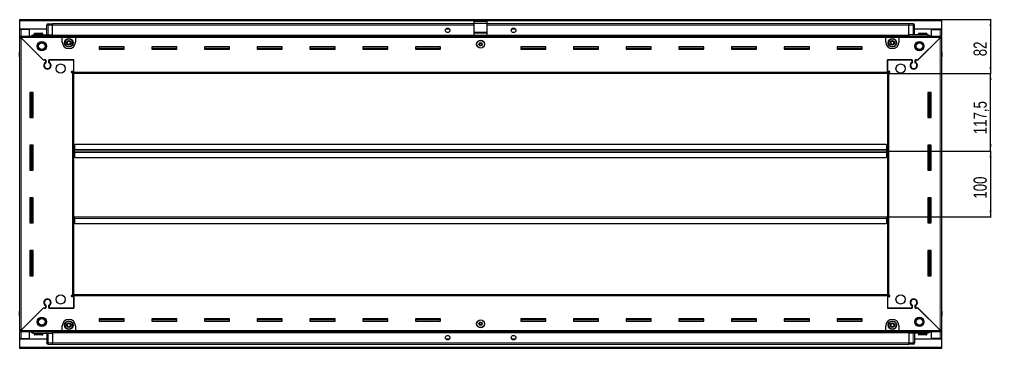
# Model space of a CAD drawing. Header units: millimetres. Extents: x 1256 to 6798, y -1275 to 1849.
# Drawn here: x 5323 to 6798, y 1198 to 1697 of the extents above; entities that cross this region are included whole.
import ezdxf

# ---------------------------------------------------------------- set-up
doc = ezdxf.new("R2010")
doc.units = ezdxf.units.MM
doc.layers.add('FORMAT', color=7, linetype='Continuous')
doc.styles.add('SLDTEXTSTYLE0', font='TXT', dxfattribs={"width": 0.75})
doc.dimstyles.new('SLDDIMSTYLE0', dxfattribs={"dimtxt": 20, "dimasz": 10, "dimexe": 0, "dimexo": 0.0625, "dimgap": 5, "dimtad": 2, "dimdec": 1, "dimrnd": 1e-09, "dimzin": 12, "dimdsep": 46, "dimtxsty": 'SLDTEXTSTYLE0', "dimsah": 1, "dimcen": 0.09, "dimadec": 0, "dimazin": 3, "dimtfac": 1, "dimtofl": 0, "dimtmove": 0, "dimatfit": 3, "dimfxl": 0, "dimfrac": 2, "dimtolj": 1, "dimtzin": 12, "dimarcsym": 0})

# ---------------------------------------------------------------- blocks, each defined once
blk = doc.blocks.new('_D_6')
at = {"layer": 'FORMAT'}
for p, q in [((6722.3, 1696.6), (6797.8, 1696.6)), ((6796.8, 1696.6), (6796.8, 1614.6)), ((6640.3, 1614.6), (6797.8, 1614.6))]:
    blk.add_line(p, q, dxfattribs=at)
for points in [[(6796.8, 1696.6), (6795.3, 1686.6), (6798.4, 1686.6)], [(6796.8, 1614.6), (6798.4, 1624.6), (6795.3, 1624.6)]]:
    blk.add_solid(points, dxfattribs=at)
at = {"layer": 'FORMAT', "insert": (6771, 1640.8), "char_height": 20, "attachment_point": 1, "rotation": 90, "style": 'SLDTEXTSTYLE0'}
blk.add_mtext('82', dxfattribs=at)
blk = doc.blocks.new('_D_7')
at = {"layer": 'FORMAT'}
for p, q in [((6640.3, 1614.6), (6797.8, 1614.6)), ((6796.8, 1497.1), (6796.8, 1614.6)), ((6639.3, 1497.1), (6797.8, 1497.1))]:
    blk.add_line(p, q, dxfattribs=at)
for points in [[(6796.8, 1614.6), (6795.3, 1604.6), (6798.4, 1604.6)], [(6796.8, 1497.1), (6798.4, 1507.1), (6795.3, 1507.1)]]:
    blk.add_solid(points, dxfattribs=at)
at = {"layer": 'FORMAT', "insert": (6771, 1522.6), "char_height": 20, "attachment_point": 1, "rotation": 90, "style": 'SLDTEXTSTYLE0'}
blk.add_mtext('117,5', dxfattribs=at)
blk = doc.blocks.new('_D_8')
at = {"layer": 'FORMAT'}
for p, q in [((6639.3, 1497.1), (6797.8, 1497.1)), ((6796.8, 1497.1), (6796.8, 1397.1)), ((6639.3, 1397.1), (6797.8, 1397.1))]:
    blk.add_line(p, q, dxfattribs=at)
for points in [[(6796.8, 1497.1), (6795.3, 1487.1), (6798.4, 1487.1)], [(6796.8, 1397.1), (6798.4, 1407.1), (6795.3, 1407.1)]]:
    blk.add_solid(points, dxfattribs=at)
at = {"layer": 'FORMAT', "insert": (6771, 1424.9), "char_height": 20, "attachment_point": 1, "rotation": 90, "style": 'SLDTEXTSTYLE0'}
blk.add_mtext('100', dxfattribs=at)

msp = doc.modelspace()

# ---------------------------------------------------------------- linework, layer by layer
at = {"color": 7, "linetype": 'Continuous', "lineweight": 25}
for p, q in [((5323.32, 1694.5), (5323.32, 1696.6)), ((5323.32, 1696.6), (6722.32, 1696.6)), ((5323.32, 1682.1), (5323.32, 1694.5)), ((5364.32, 1673.1), (5364.32, 1688.1)), ((5365, 1689.6), (5365, 1689.6)), ((5366.32, 1690.1), (5372.82, 1690.1)), ((5366.32, 1690.1), (5372.82, 1690.1)), ((5372.82, 1690.1), (5372.82, 1690.1)), ((5372.82, 1690.1), (5372.82, 1690.1)), ((5372.82, 1690.1), (5372.82, 1688.1)), ((6012.82, 1689.95), (5372.82, 1689.95)), ((5372.82, 1673.1), (5372.82, 1688.1)), ((6012.82, 1693.6), (6032.82, 1693.6)), ((6012.82, 1690.34), (6012.82, 1693.6)), ((6012.82, 1677.19), (6012.82, 1690.34)), ((6032.82, 1690.34), (6032.82, 1693.6)), ((6032.82, 1677.19), (6032.82, 1690.34)), ((6672.82, 1689.95), (6032.82, 1689.95)), ((6672.82, 1690.1), (6672.82, 1690.1)), ((6679.32, 1690.1), (6672.82, 1690.1)), ((6679.32, 1690.1), (6672.82, 1690.1)), ((6672.82, 1690.1), (6672.82, 1688.1)), ((6672.82, 1673.1), (6672.82, 1688.1)), ((6681.32, 1688.1), (6681.32, 1688.1)), ((6681.32, 1673.1), (6681.32, 1688.1)), ((6722.32, 1696.6), (6722.32, 1694.5)), ((6722.32, 1694.5), (6722.32, 1682.1)), ((5364.32, 1682.1), (5323.32, 1682.1)), ((5323.32, 1681.6), (5323.32, 1682.1)), ((5323.32, 1671.35), (5323.32, 1681.6)), ((5323.32, 1681.6), (5325.42, 1681.6)), ((5323.32, 1669.85), (5323.32, 1671.35)), ((5323.32, 1671.35), (5324.32, 1671.35)), ((5323.32, 1669.35), (5323.32, 1669.85)), ((5323.32, 1669.85), (5324.32, 1669.85)), ((5323.32, 1224.85), (5323.32, 1669.35)), ((5324.82, 1669.35), (5323.32, 1669.35)), ((5324.32, 1671.35), (5387.82, 1671.35)), ((5324.32, 1669.85), (5324.32, 1671.35)), ((5324.82, 1681.6), (5324.82, 1682.1)), ((5324.92, 1669.25), (5358.82, 1635.35)), ((5338.32, 1681.6), (5325.42, 1681.6)), ((5359.52, 1634.65), (5325.42, 1668.75)), ((5338.32, 1671.35), (5338.32, 1681.6)), ((5343.82, 1673.1), (5372.82, 1673.1)), ((5345.32, 1675), (5345.32, 1673.1)), ((5346.12, 1675.8), (5357.52, 1675.8)), ((5358.32, 1673.1), (5358.32, 1675)), ((5372.75, 1671.35), (5372.82, 1673.07)), ((5372.82, 1673.1), (5372.82, 1672.6)), ((5372.82, 1671.95), (6672.82, 1671.95)), ((5387.82, 1669.25), (5387.82, 1671.35)), ((5387.82, 1671.35), (5407.82, 1671.35)), ((5387.82, 1669.85), (5407.82, 1669.85)), ((5387.82, 1662.35), (5387.82, 1669.25)), ((5407.82, 1671.35), (5407.82, 1669.25)), ((5407.82, 1671.35), (6637.82, 1671.35)), ((5407.82, 1669.25), (5407.82, 1662.35)), ((5975.7, 1682.1), (5969.95, 1682.1)), ((6012.82, 1676.1), (6012.82, 1677.19)), ((6012.82, 1676.1), (6032.82, 1676.1)), ((6012.82, 1672.6), (6012.82, 1676.1)), ((6012.82, 1672.6), (6032.82, 1672.6)), ((6016.82, 1672.6), (6016.82, 1671.95)), ((6019.32, 1671.95), (6019.32, 1672.6)), ((6026.32, 1671.95), (6026.32, 1672.6)), ((6028.82, 1671.95), (6028.82, 1672.6)), ((6032.82, 1676.1), (6032.82, 1677.19)), ((6032.82, 1672.6), (6032.82, 1676.1)), ((6075.7, 1682.1), (6069.95, 1682.1)), ((6637.82, 1669.25), (6637.82, 1671.35)), ((6637.82, 1671.35), (6657.82, 1671.35)), ((6637.82, 1669.85), (6657.82, 1669.85)), ((6637.82, 1662.35), (6637.82, 1669.25)), ((6657.82, 1671.35), (6721.32, 1671.35)), ((6657.82, 1671.35), (6657.82, 1669.25)), ((6657.82, 1669.25), (6657.82, 1662.35)), ((6672.82, 1673.1), (6672.82, 1672.6)), ((6701.82, 1673.1), (6672.82, 1673.1)), ((6672.82, 1673.07), (6672.9, 1671.35)), ((6722.32, 1682.1), (6681.32, 1682.1)), ((6720.22, 1668.75), (6686.12, 1634.65)), ((6686.82, 1635.35), (6720.72, 1669.25)), ((6687.32, 1675), (6687.32, 1673.1)), ((6688.12, 1675.8), (6699.52, 1675.8)), ((6700.32, 1673.1), (6700.32, 1675)), ((6707.32, 1681.6), (6720.22, 1681.6)), ((6707.32, 1671.35), (6707.32, 1681.6)), ((6720.22, 1681.6), (6722.32, 1681.6)), ((6720.82, 1681.6), (6720.82, 1682.1)), ((6720.82, 1669.35), (6722.32, 1669.35)), ((6721.32, 1669.85), (6721.32, 1671.35)), ((6721.32, 1671.35), (6722.32, 1671.35)), ((6721.32, 1669.85), (6722.32, 1669.85)), ((6722.32, 1681.6), (6722.32, 1682.1)), ((6722.32, 1681.6), (6722.32, 1671.35)), ((6722.32, 1669.85), (6722.32, 1671.35)), ((6722.32, 1669.85), (6722.32, 1669.35)), ((6722.32, 1669.35), (6722.32, 1224.85)), ((5481.82, 1655.1), (5443.82, 1655.1)), ((5443.82, 1655.1), (5443.82, 1651.6)), ((5481.82, 1651.6), (5481.82, 1655.1)), ((5561.82, 1655.1), (5523.82, 1655.1)), ((5523.82, 1655.1), (5523.82, 1651.6)), ((5561.82, 1651.6), (5561.82, 1655.1)), ((5641.82, 1655.1), (5603.82, 1655.1)), ((5603.82, 1655.1), (5603.82, 1651.6)), ((5641.82, 1651.6), (5641.82, 1655.1)), ((5721.82, 1655.1), (5683.82, 1655.1)), ((5683.82, 1655.1), (5683.82, 1651.6)), ((5721.82, 1651.6), (5721.82, 1655.1)), ((5801.82, 1655.1), (5763.82, 1655.1)), ((5763.82, 1655.1), (5763.82, 1651.6)), ((5801.82, 1651.6), (5801.82, 1655.1)), ((5881.82, 1655.1), (5843.82, 1655.1)), ((5843.82, 1655.1), (5843.82, 1651.6)), ((5881.82, 1651.6), (5881.82, 1655.1)), ((5961.82, 1655.1), (5923.82, 1655.1)), ((5923.82, 1655.1), (5923.82, 1651.6)), ((5961.82, 1651.6), (5961.82, 1655.1)), ((6121.82, 1655.1), (6083.82, 1655.1)), ((6083.82, 1655.1), (6083.82, 1651.6)), ((6121.82, 1651.6), (6121.82, 1655.1)), ((6201.82, 1655.1), (6163.82, 1655.1)), ((6163.82, 1655.1), (6163.82, 1651.6)), ((6201.82, 1651.6), (6201.82, 1655.1)), ((6281.82, 1655.1), (6243.82, 1655.1)), ((6243.82, 1655.1), (6243.82, 1651.6)), ((6281.82, 1651.6), (6281.82, 1655.1)), ((6361.82, 1655.1), (6323.82, 1655.1)), ((6323.82, 1655.1), (6323.82, 1651.6)), ((6361.82, 1651.6), (6361.82, 1655.1)), ((6441.82, 1655.1), (6403.82, 1655.1)), ((6403.82, 1655.1), (6403.82, 1651.6)), ((6441.82, 1651.6), (6441.82, 1655.1)), ((6521.82, 1655.1), (6483.82, 1655.1)), ((6483.82, 1655.1), (6483.82, 1651.6)), ((6521.82, 1651.6), (6521.82, 1655.1)), ((6601.82, 1655.1), (6563.82, 1655.1)), ((6563.82, 1655.1), (6563.82, 1651.6)), ((6601.82, 1651.6), (6601.82, 1655.1)), ((5322.82, 1646.6), (5322.82, 1640.1)), ((5322.82, 1640.1), (5322.82, 1646.6)), ((5322.82, 1640.1), (5322.82, 1640.1)), ((5323.32, 1640.1), (5322.82, 1640.1)), ((5322.97, 1640.1), (5322.97, 1254.1)), ((5481.82, 1652.35), (5443.82, 1652.35)), ((5443.82, 1651.6), (5481.82, 1651.6)), ((5561.82, 1652.35), (5523.82, 1652.35)), ((5523.82, 1651.6), (5561.82, 1651.6)), ((5641.82, 1652.35), (5603.82, 1652.35)), ((5603.82, 1651.6), (5641.82, 1651.6)), ((5721.82, 1652.35), (5683.82, 1652.35)), ((5683.82, 1651.6), (5721.82, 1651.6)), ((5801.82, 1652.35), (5763.82, 1652.35)), ((5763.82, 1651.6), (5801.82, 1651.6)), ((5881.82, 1652.35), (5843.82, 1652.35)), ((5843.82, 1651.6), (5881.82, 1651.6)), ((5961.82, 1652.35), (5923.82, 1652.35)), ((5923.82, 1651.6), (5961.82, 1651.6)), ((6121.82, 1652.35), (6083.82, 1652.35)), ((6083.82, 1651.6), (6121.82, 1651.6)), ((6201.82, 1652.35), (6163.82, 1652.35)), ((6163.82, 1651.6), (6201.82, 1651.6)), ((6281.82, 1652.35), (6243.82, 1652.35)), ((6243.82, 1651.6), (6281.82, 1651.6)), ((6361.82, 1652.35), (6323.82, 1652.35)), ((6323.82, 1651.6), (6361.82, 1651.6)), ((6441.82, 1652.35), (6403.82, 1652.35)), ((6403.82, 1651.6), (6441.82, 1651.6)), ((6521.82, 1652.35), (6483.82, 1652.35)), ((6483.82, 1651.6), (6521.82, 1651.6)), ((6601.82, 1652.35), (6563.82, 1652.35)), ((6563.82, 1651.6), (6601.82, 1651.6)), ((6722.33, 1647.93), (6722.33, 1647.93)), ((6722.33, 1640.1), (6722.82, 1640.1)), ((6722.67, 1254.1), (6722.67, 1640.1)), ((6722.82, 1640.1), (6722.82, 1646.6)), ((6722.82, 1640.1), (6722.82, 1640.1)), ((6722.83, 1640.1), (6722.82, 1640.1)), ((6722.83, 1646.6), (6722.83, 1640.1)), ((5358.82, 1635.35), (5363.02, 1635.35)), ((5360.22, 1635.35), (5359.52, 1634.65)), ((5362.32, 1635.35), (5360.22, 1635.35)), ((5362.32, 1635.35), (5362.32, 1631.46)), ((5363.02, 1635.35), (5363.02, 1631.07)), ((5367.62, 1635.35), (5405.32, 1635.35)), ((5367.62, 1631.07), (5367.62, 1635.35)), ((5368.32, 1631.46), (5368.32, 1635.35)), ((5405.32, 1635.35), (5368.32, 1635.35)), ((5405.32, 1616.7), (5405.32, 1635.35)), ((5405.32, 1618.1), (5405.32, 1635.35)), ((6640.32, 1635.35), (6678.02, 1635.35)), ((6640.32, 1616.7), (6640.32, 1635.35)), ((6640.32, 1635.35), (6640.32, 1618.1)), ((6677.32, 1635.35), (6640.32, 1635.35)), ((6677.32, 1635.35), (6677.32, 1631.46)), ((6678.02, 1635.35), (6678.02, 1631.07)), ((6682.62, 1635.35), (6686.82, 1635.35)), ((6682.62, 1631.07), (6682.62, 1635.35)), ((6685.42, 1635.35), (6683.32, 1635.35)), ((6683.32, 1631.46), (6683.32, 1635.35)), ((6686.12, 1634.65), (6685.42, 1635.35)), ((5363.32, 1622.49), (5363.32, 1621.73)), ((5402.47, 1618.1), (5405.32, 1618.1)), ((5403.22, 1616.1), (5402.47, 1616.1)), ((5403.22, 1616.1), (5405.32, 1616.1)), ((5405.32, 1617.1), (5403.32, 1617.1)), ((5403.32, 1617.1), (5403.32, 1616.1)), ((5405.32, 1614.6), (5405.32, 1616.7)), ((6640.32, 1614.6), (5405.32, 1614.6)), ((5405.32, 1279.6), (5405.32, 1614.6)), ((6640.32, 1618.1), (6643.17, 1618.1)), ((6642.32, 1617.1), (6640.32, 1617.1)), ((6640.32, 1616.7), (6640.32, 1614.6)), ((6640.32, 1616.1), (6642.42, 1616.1)), ((6640.32, 1614.6), (6640.32, 1279.6)), ((6642.32, 1616.1), (6642.32, 1617.1)), ((6643.17, 1616.1), (6642.42, 1616.1)), ((6682.32, 1622.49), (6682.32, 1621.73)), ((5343.82, 1586.1), (5338.82, 1586.1)), ((5338.82, 1586.1), (5338.82, 1548.1)), ((5340.97, 1548.1), (5340.97, 1586.1)), ((5342.77, 1548.1), (5342.77, 1586.1)), ((5342.8, 1548.1), (5342.8, 1586.1)), ((5343.82, 1548.1), (5343.82, 1586.1)), ((6701.82, 1586.1), (6701.82, 1548.1)), ((6706.82, 1586.1), (6701.82, 1586.1)), ((6702.85, 1586.1), (6702.85, 1548.1)), ((6702.88, 1586.1), (6702.88, 1548.1)), ((6704.67, 1586.1), (6704.67, 1548.1)), ((6706.82, 1548.1), (6706.82, 1586.1)), ((5338.82, 1548.1), (5343.82, 1548.1)), ((6701.82, 1548.1), (6706.82, 1548.1)), ((5343.82, 1506.1), (5338.82, 1506.1)), ((5338.82, 1506.1), (5338.82, 1468.1)), ((5340.97, 1468.1), (5340.97, 1506.1)), ((5342.77, 1468.1), (5342.77, 1506.1)), ((5342.8, 1468.1), (5342.8, 1506.1)), ((5343.82, 1468.1), (5343.82, 1506.1)), ((5407.32, 1507.1), (5406.32, 1506.1)), ((5406.32, 1506.1), (5406.32, 1499.2)), ((6638.32, 1507.1), (5407.32, 1507.1)), ((6639.32, 1506.1), (6638.32, 1507.1)), ((6639.32, 1499.2), (6639.32, 1506.1)), ((6701.82, 1506.1), (6701.82, 1468.1)), ((6706.82, 1506.1), (6701.82, 1506.1)), ((6702.85, 1506.1), (6702.85, 1468.1)), ((6702.88, 1506.1), (6702.88, 1468.1)), ((6704.67, 1506.1), (6704.67, 1468.1)), ((6706.82, 1468.1), (6706.82, 1506.1)), ((5406.07, 1497.1), (5405.32, 1497.1)), ((5406.32, 1499.95), (5406.07, 1499.95)), ((5406.07, 1499.95), (5406.07, 1497.1)), ((5406.07, 1497.1), (5406.07, 1494.25)), ((5406.07, 1494.25), (5406.32, 1494.25)), ((5406.32, 1497.1), (5406.32, 1499.2)), ((5406.32, 1495), (5406.32, 1497.1)), ((6639.32, 1497.1), (5406.32, 1497.1)), ((5406.32, 1495), (5406.32, 1488.1)), ((6639.57, 1499.95), (6639.32, 1499.95)), ((6639.32, 1499.2), (6639.32, 1497.1)), ((6639.32, 1497.1), (6639.32, 1495)), ((6639.32, 1488.1), (6639.32, 1495)), ((6639.32, 1494.25), (6639.57, 1494.25)), ((6639.57, 1497.1), (6639.57, 1499.95)), ((6639.57, 1494.25), (6639.57, 1497.1)), ((6640.32, 1497.1), (6639.57, 1497.1)), ((5406.32, 1488.1), (5407.32, 1487.1)), ((5407.32, 1487.1), (6638.32, 1487.1)), ((6638.32, 1487.1), (6639.32, 1488.1)), ((5338.82, 1468.1), (5343.82, 1468.1)), ((6701.82, 1468.1), (6706.82, 1468.1)), ((5343.82, 1426.1), (5338.82, 1426.1)), ((5338.82, 1426.1), (5338.82, 1388.1)), ((5340.97, 1388.1), (5340.97, 1426.1)), ((5342.77, 1388.1), (5342.77, 1426.1)), ((5342.8, 1388.1), (5342.8, 1426.1)), ((5343.82, 1388.1), (5343.82, 1426.1)), ((6701.82, 1426.1), (6701.82, 1388.1)), ((6706.82, 1426.1), (6701.82, 1426.1)), ((6702.85, 1426.1), (6702.85, 1388.1)), ((6702.88, 1426.1), (6702.88, 1388.1)), ((6704.67, 1426.1), (6704.67, 1388.1)), ((6706.82, 1388.1), (6706.82, 1426.1)), ((5338.82, 1388.1), (5343.82, 1388.1)), ((5405.32, 1397.1), (5406.07, 1397.1)), ((5406.07, 1397.1), (5406.07, 1394.25)), ((5406.07, 1394.25), (5406.32, 1394.25)), ((5406.32, 1395), (5406.32, 1397.1)), ((5406.32, 1397.1), (6639.32, 1397.1)), ((5406.32, 1395), (5406.32, 1388.1)), ((5406.32, 1388.1), (5407.32, 1387.1)), ((5407.32, 1387.1), (6638.32, 1387.1)), ((6638.32, 1387.1), (6639.32, 1388.1)), ((6639.32, 1397.1), (6639.32, 1395)), ((6639.32, 1388.1), (6639.32, 1395)), ((6639.32, 1394.25), (6639.57, 1394.25)), ((6639.57, 1394.25), (6639.57, 1397.1)), ((6639.57, 1397.1), (6640.32, 1397.1)), ((6701.82, 1388.1), (6706.82, 1388.1)), ((5343.82, 1346.1), (5338.82, 1346.1)), ((5338.82, 1346.1), (5338.82, 1308.1)), ((5340.97, 1308.1), (5340.97, 1346.1)), ((5342.77, 1308.1), (5342.77, 1346.1)), ((5342.8, 1308.1), (5342.8, 1346.1)), ((5343.82, 1308.1), (5343.82, 1346.1)), ((6701.82, 1346.1), (6701.82, 1308.1)), ((6706.82, 1346.1), (6701.82, 1346.1)), ((6702.85, 1346.1), (6702.85, 1308.1)), ((6702.88, 1346.1), (6702.88, 1308.1)), ((6704.67, 1346.1), (6704.67, 1308.1)), ((6706.82, 1308.1), (6706.82, 1346.1)), ((5338.82, 1308.1), (5343.82, 1308.1)), ((6701.82, 1308.1), (6706.82, 1308.1)), ((5363.32, 1272.48), (5363.32, 1271.72)), ((5402.47, 1278.1), (5403.22, 1278.1)), ((5405.32, 1276.1), (5402.47, 1276.1)), ((5405.32, 1278.1), (5403.22, 1278.1)), ((5403.32, 1278.1), (5403.32, 1277.1)), ((5403.32, 1277.1), (5405.32, 1277.1)), ((5405.32, 1279.6), (6640.32, 1279.6)), ((5405.32, 1277.5), (5405.32, 1279.6)), ((5405.32, 1277.5), (5405.32, 1258.85)), ((5405.32, 1258.85), (5405.32, 1276.1)), ((6640.32, 1279.6), (6640.32, 1277.5)), ((6642.42, 1278.1), (6640.32, 1278.1)), ((6640.32, 1277.5), (6640.32, 1258.85)), ((6640.32, 1277.1), (6642.32, 1277.1)), ((6640.32, 1276.1), (6640.32, 1258.85)), ((6643.17, 1276.1), (6640.32, 1276.1)), ((6642.32, 1277.1), (6642.32, 1278.1)), ((6642.42, 1278.1), (6643.17, 1278.1)), ((6682.32, 1272.48), (6682.32, 1271.72)), ((5358.82, 1258.85), (5324.92, 1224.95)), ((5325.42, 1225.45), (5359.52, 1259.55)), ((5363.02, 1258.85), (5358.82, 1258.85)), ((5359.52, 1259.55), (5360.22, 1258.85)), ((5360.22, 1258.85), (5362.32, 1258.85)), ((5362.32, 1262.74), (5362.32, 1258.85)), ((5363.02, 1263.14), (5363.02, 1258.85)), ((5367.62, 1258.85), (5367.62, 1263.14)), ((5405.32, 1258.85), (5367.62, 1258.85)), ((5368.32, 1258.85), (5368.32, 1262.74)), ((5368.32, 1258.85), (5405.32, 1258.85)), ((6678.02, 1258.85), (6640.32, 1258.85)), ((6640.32, 1258.85), (6677.32, 1258.85)), ((6677.32, 1262.74), (6677.32, 1258.85)), ((6678.02, 1263.14), (6678.02, 1258.85)), ((6682.62, 1258.85), (6682.62, 1263.14)), ((6686.82, 1258.85), (6682.62, 1258.85)), ((6683.32, 1258.85), (6683.32, 1262.74)), ((6683.32, 1258.85), (6685.42, 1258.85)), ((6685.42, 1258.85), (6686.12, 1259.55)), ((6686.12, 1259.55), (6720.22, 1225.45)), ((6720.72, 1224.95), (6686.82, 1258.85)), ((5322.82, 1247.6), (5322.82, 1254.1)), ((5322.82, 1254.1), (5322.82, 1254.1)), ((5322.82, 1254.1), (5322.82, 1254.1)), ((5322.82, 1254.1), (5322.82, 1247.6)), ((5323.32, 1254.1), (5322.82, 1254.1)), ((5323.32, 1246.28), (5323.32, 1246.28)), ((5481.82, 1242.6), (5443.82, 1242.6)), ((5443.82, 1242.6), (5443.82, 1239.1)), ((5443.82, 1241.85), (5481.82, 1241.85)), ((5481.82, 1239.1), (5481.82, 1242.6)), ((5561.82, 1242.6), (5523.82, 1242.6)), ((5523.82, 1242.6), (5523.82, 1239.1)), ((5523.82, 1241.85), (5561.82, 1241.85)), ((5561.82, 1239.1), (5561.82, 1242.6)), ((5641.82, 1242.6), (5603.82, 1242.6)), ((5603.82, 1242.6), (5603.82, 1239.1)), ((5603.82, 1241.85), (5641.82, 1241.85)), ((5641.82, 1239.1), (5641.82, 1242.6)), ((5721.82, 1242.6), (5683.82, 1242.6)), ((5683.82, 1242.6), (5683.82, 1239.1)), ((5683.82, 1241.85), (5721.82, 1241.85)), ((5721.82, 1239.1), (5721.82, 1242.6)), ((5801.82, 1242.6), (5763.82, 1242.6)), ((5763.82, 1242.6), (5763.82, 1239.1)), ((5763.82, 1241.85), (5801.82, 1241.85)), ((5801.82, 1239.1), (5801.82, 1242.6)), ((5881.82, 1242.6), (5843.82, 1242.6)), ((5843.82, 1242.6), (5843.82, 1239.1)), ((5843.82, 1241.85), (5881.82, 1241.85)), ((5881.82, 1239.1), (5881.82, 1242.6)), ((5961.82, 1242.6), (5923.82, 1242.6)), ((5923.82, 1242.6), (5923.82, 1239.1)), ((5923.82, 1241.85), (5961.82, 1241.85)), ((5961.82, 1239.1), (5961.82, 1242.6)), ((6121.82, 1242.6), (6083.82, 1242.6)), ((6083.82, 1242.6), (6083.82, 1239.1)), ((6083.82, 1241.85), (6121.82, 1241.85)), ((6121.82, 1239.1), (6121.82, 1242.6)), ((6201.82, 1242.6), (6163.82, 1242.6)), ((6163.82, 1242.6), (6163.82, 1239.1)), ((6163.82, 1241.85), (6201.82, 1241.85)), ((6201.82, 1239.1), (6201.82, 1242.6)), ((6281.82, 1242.6), (6243.82, 1242.6)), ((6243.82, 1242.6), (6243.82, 1239.1)), ((6243.82, 1241.85), (6281.82, 1241.85)), ((6281.82, 1239.1), (6281.82, 1242.6)), ((6361.82, 1242.6), (6323.82, 1242.6)), ((6323.82, 1242.6), (6323.82, 1239.1)), ((6323.82, 1241.85), (6361.82, 1241.85)), ((6361.82, 1239.1), (6361.82, 1242.6)), ((6441.82, 1242.6), (6403.82, 1242.6)), ((6403.82, 1242.6), (6403.82, 1239.1)), ((6403.82, 1241.85), (6441.82, 1241.85)), ((6441.82, 1239.1), (6441.82, 1242.6)), ((6521.82, 1242.6), (6483.82, 1242.6)), ((6483.82, 1242.6), (6483.82, 1239.1)), ((6483.82, 1241.85), (6521.82, 1241.85)), ((6521.82, 1239.1), (6521.82, 1242.6)), ((6601.82, 1242.6), (6563.82, 1242.6)), ((6563.82, 1242.6), (6563.82, 1239.1)), ((6563.82, 1241.85), (6601.82, 1241.85)), ((6601.82, 1239.1), (6601.82, 1242.6)), ((6722.32, 1254.1), (6722.82, 1254.1)), ((6722.83, 1254.1), (6722.82, 1254.1)), ((6722.82, 1254.1), (6722.82, 1247.6)), ((6722.83, 1247.6), (6722.83, 1254.1)), ((5323.32, 1224.35), (5323.32, 1224.85)), ((5324.82, 1224.85), (5323.32, 1224.85)), ((5387.82, 1224.95), (5387.82, 1231.85)), ((5387.82, 1222.85), (5387.82, 1224.95)), ((5407.82, 1231.85), (5407.82, 1224.95)), ((5407.82, 1224.95), (5407.82, 1222.85)), ((5443.82, 1239.1), (5481.82, 1239.1)), ((5523.82, 1239.1), (5561.82, 1239.1)), ((5603.82, 1239.1), (5641.82, 1239.1)), ((5683.82, 1239.1), (5721.82, 1239.1)), ((5763.82, 1239.1), (5801.82, 1239.1)), ((5843.82, 1239.1), (5881.82, 1239.1)), ((5923.82, 1239.1), (5961.82, 1239.1)), ((6083.82, 1239.1), (6121.82, 1239.1)), ((6163.82, 1239.1), (6201.82, 1239.1)), ((6243.82, 1239.1), (6281.82, 1239.1)), ((6323.82, 1239.1), (6361.82, 1239.1)), ((6403.82, 1239.1), (6441.82, 1239.1)), ((6483.82, 1239.1), (6521.82, 1239.1)), ((6563.82, 1239.1), (6601.82, 1239.1)), ((6637.82, 1224.95), (6637.82, 1231.85)), ((6637.82, 1222.85), (6637.82, 1224.95)), ((6657.82, 1231.85), (6657.82, 1224.95)), ((6657.82, 1224.95), (6657.82, 1222.85)), ((6720.82, 1224.85), (6722.32, 1224.85)), ((6722.32, 1224.85), (6722.32, 1224.35)), ((5323.32, 1224.35), (5323.32, 1222.85)), ((5324.32, 1224.35), (5323.32, 1224.35)), ((5323.32, 1212.6), (5323.32, 1222.85)), ((5324.32, 1222.85), (5323.32, 1222.85)), ((5325.42, 1212.6), (5323.32, 1212.6)), ((5323.32, 1212.1), (5323.32, 1212.6)), ((5323.32, 1199.7), (5323.32, 1212.1)), ((5323.32, 1212.1), (5364.32, 1212.1)), ((5324.32, 1224.35), (5324.32, 1222.85)), ((5387.82, 1222.85), (5324.32, 1222.85)), ((5324.82, 1212.1), (5324.82, 1212.6)), ((5325.42, 1212.6), (5338.32, 1212.6)), ((5338.32, 1212.6), (5338.32, 1222.85)), ((5343.82, 1221.1), (5372.82, 1221.1)), ((5345.32, 1221.1), (5345.32, 1219.2)), ((5349.9, 1218.4), (5346.12, 1218.4)), ((5357.52, 1218.4), (5349.9, 1218.4)), ((5358.32, 1219.2), (5358.32, 1221.1)), ((5364.32, 1221.1), (5364.32, 1206.1)), ((5372.82, 1221.14), (5372.75, 1222.85)), ((6672.82, 1222.25), (5372.82, 1222.25)), ((5372.82, 1221.1), (5372.82, 1221.6)), ((5372.82, 1221.1), (5372.82, 1206.1)), ((5407.82, 1224.35), (5387.82, 1224.35)), ((5407.82, 1222.85), (5387.82, 1222.85)), ((6637.82, 1222.85), (5407.82, 1222.85)), ((5969.95, 1212.1), (5975.7, 1212.1)), ((6069.95, 1212.1), (6075.7, 1212.1)), ((6657.82, 1224.35), (6637.82, 1224.35)), ((6657.82, 1222.85), (6637.82, 1222.85)), ((6721.32, 1222.85), (6657.82, 1222.85)), ((6672.9, 1222.85), (6672.82, 1221.14)), ((6672.82, 1221.1), (6672.82, 1221.6)), ((6701.82, 1221.1), (6672.82, 1221.1)), ((6672.82, 1221.1), (6672.82, 1206.1)), ((6681.32, 1221.1), (6681.32, 1206.1)), ((6681.32, 1212.1), (6722.32, 1212.1)), ((6687.32, 1221.1), (6687.32, 1219.2)), ((6695.12, 1218.4), (6688.12, 1218.4)), ((6699.52, 1218.4), (6695.12, 1218.4)), ((6700.32, 1219.2), (6700.32, 1221.1)), ((6707.32, 1212.6), (6707.32, 1222.85)), ((6720.22, 1212.6), (6707.32, 1212.6)), ((6722.32, 1212.6), (6720.22, 1212.6)), ((6720.82, 1212.1), (6720.82, 1212.6)), ((6721.32, 1224.35), (6721.32, 1222.85)), ((6722.32, 1224.35), (6721.32, 1224.35)), ((6722.32, 1222.85), (6721.32, 1222.85)), ((6722.32, 1224.35), (6722.32, 1222.85)), ((6722.32, 1222.85), (6722.32, 1212.6)), ((6722.32, 1212.1), (6722.32, 1212.6)), ((6722.32, 1212.1), (6722.32, 1199.7)), ((5323.32, 1197.6), (5323.32, 1199.7)), ((6722.32, 1197.6), (5323.32, 1197.6)), ((5364.32, 1206.1), (5364.32, 1206.1)), ((5366.32, 1204.1), (5372.82, 1204.1)), ((5366.32, 1204.1), (5372.82, 1204.1)), ((5372.82, 1204.1), (5372.82, 1206.1)), ((5372.82, 1204.25), (6672.82, 1204.25)), ((5372.82, 1204.1), (5372.82, 1204.1)), ((6672.82, 1204.1), (6672.82, 1206.1)), ((6672.82, 1204.1), (6672.83, 1204.1)), ((6679.32, 1204.1), (6672.82, 1204.1)), ((6672.82, 1204.1), (6672.82, 1204.1)), ((6679.32, 1204.1), (6672.82, 1204.1)), ((6680.65, 1204.6), (6680.65, 1204.6)), ((6722.32, 1199.7), (6722.32, 1197.6))]:
    msp.add_line(p, q, dxfattribs=at)
at = {"color": 8, "linetype": 'Continuous', "lineweight": 18}
for p, q in [((6722.32, 1694.5), (5323.32, 1694.5)), ((5364.32, 1688.1), (5366.32, 1688.1)), ((5366.32, 1690.1), (5366.32, 1688.1)), ((5366.32, 1688.1), (5366.32, 1673.1)), ((5372.82, 1688.1), (5366.32, 1688.1)), ((6012.82, 1687.95), (5372.82, 1687.95)), ((6012.82, 1690.34), (6032.82, 1690.34)), ((6672.82, 1687.95), (6032.82, 1687.95)), ((6672.82, 1688.1), (6679.32, 1688.1)), ((6679.32, 1690.1), (6679.32, 1688.1)), ((6681.32, 1688.1), (6679.32, 1688.1)), ((6679.32, 1688.1), (6679.32, 1673.1)), ((5387.82, 1669.25), (5324.92, 1669.25)), ((5325.42, 1681.6), (5325.42, 1682.1)), ((5325.42, 1671.35), (5325.42, 1681.6)), ((5325.42, 1668.75), (5325.42, 1225.45)), ((5345.32, 1675), (5358.32, 1675)), ((6012.82, 1672.6), (5372.82, 1672.6)), ((6672.82, 1671.37), (5372.82, 1671.37)), ((5387.82, 1669.25), (5407.82, 1669.25)), ((6637.82, 1669.25), (5407.82, 1669.25)), ((6012.82, 1677.19), (6032.82, 1677.19)), ((6018.82, 1671.95), (6018.82, 1672.6)), ((6026.82, 1671.95), (6026.82, 1672.6)), ((6672.82, 1672.6), (6032.82, 1672.6)), ((6637.82, 1669.25), (6657.82, 1669.25)), ((6720.72, 1669.25), (6657.82, 1669.25)), ((6687.32, 1675), (6700.32, 1675)), ((6720.22, 1682.1), (6720.22, 1681.6)), ((6720.22, 1681.6), (6720.22, 1671.35)), ((6720.22, 1225.45), (6720.22, 1668.75)), ((5323.32, 1646.6), (5322.82, 1646.6)), ((6722.32, 1646.6), (6722.82, 1646.6)), ((5403.22, 1278.1), (5403.22, 1616.1)), ((5405.32, 1616.7), (6640.32, 1616.7)), ((6642.42, 1616.1), (6642.42, 1278.1)), ((5340.32, 1586.1), (5340.32, 1548.1)), ((5341.56, 1586.1), (5341.56, 1548.1)), ((6704.09, 1548.1), (6704.09, 1586.1)), ((6705.32, 1548.1), (6705.32, 1586.1)), ((5340.32, 1506.1), (5340.32, 1468.1)), ((5341.56, 1506.1), (5341.56, 1468.1)), ((6704.09, 1468.1), (6704.09, 1506.1)), ((6705.32, 1468.1), (6705.32, 1506.1)), ((6639.32, 1499.2), (5406.32, 1499.2)), ((5406.32, 1495), (6639.32, 1495)), ((5340.32, 1426.1), (5340.32, 1388.1)), ((5341.56, 1426.1), (5341.56, 1388.1)), ((6704.09, 1388.1), (6704.09, 1426.1)), ((6705.32, 1388.1), (6705.32, 1426.1)), ((5406.32, 1395), (6639.32, 1395)), ((5340.32, 1346.1), (5340.32, 1308.1)), ((5341.56, 1346.1), (5341.56, 1308.1)), ((6704.09, 1308.1), (6704.09, 1346.1)), ((6705.32, 1308.1), (6705.32, 1346.1)), ((6640.32, 1277.5), (5405.32, 1277.5)), ((5323.32, 1247.6), (5322.82, 1247.6)), ((6722.32, 1247.6), (6722.82, 1247.6)), ((5324.92, 1224.95), (5387.82, 1224.95)), ((5407.82, 1224.95), (5387.82, 1224.95)), ((5407.82, 1224.95), (6637.82, 1224.95)), ((6657.82, 1224.95), (6637.82, 1224.95)), ((6657.82, 1224.95), (6720.72, 1224.95)), ((5325.42, 1212.6), (5325.42, 1222.85)), ((5325.42, 1212.1), (5325.42, 1212.6)), ((5349.63, 1219.2), (5345.32, 1219.2)), ((5358.32, 1219.2), (5349.63, 1219.2)), ((5366.32, 1206.1), (5366.32, 1221.1)), ((5372.82, 1222.84), (6672.82, 1222.84)), ((5372.82, 1221.6), (6672.82, 1221.6)), ((6679.32, 1206.1), (6679.32, 1221.1)), ((6695.3, 1219.2), (6687.32, 1219.2)), ((6700.32, 1219.2), (6695.3, 1219.2)), ((6720.22, 1222.85), (6720.22, 1212.6)), ((6720.22, 1212.6), (6720.22, 1212.1)), ((6722.32, 1199.7), (5323.32, 1199.7)), ((5364.32, 1206.1), (5366.32, 1206.1)), ((5366.32, 1204.1), (5366.32, 1206.1)), ((5372.82, 1206.1), (5366.32, 1206.1)), ((5372.82, 1206.25), (6672.82, 1206.25)), ((6672.82, 1206.1), (6679.32, 1206.1)), ((6681.32, 1206.1), (6679.32, 1206.1)), ((6679.32, 1204.1), (6679.32, 1206.1))]:
    msp.add_line(p, q, dxfattribs=at)
at = {"color": 7, "linetype": 'Continuous', "lineweight": 25, "flags": 128}
msp.add_lwpolyline([(5364.47, 1205.35), (5364.36, 1205.71), (5364.32, 1206.1)], dxfattribs=at)
at = {"color": 7, "linetype": 'Continuous', "lineweight": 25}
for centre, radius in [((5972.82, 1680.1), 3.5), ((6072.82, 1680.1), 3.5), ((5397.82, 1661.1), 6.5), ((6647.82, 1661.1), 6.5), ((5356.82, 1656.1), 7), ((5356.82, 1656.1), 6.02), ((5356.82, 1656.1), 5.1), ((5397.82, 1661.1), 3.46), ((6022.82, 1659.1), 6), ((6022.82, 1658.95), 5.79), ((6022.82, 1658.95), 1.85), ((6647.82, 1661.1), 3.46), ((6688.82, 1656.1), 7), ((6688.82, 1656.1), 6.02), ((6688.82, 1656.1), 5.1), ((5385.32, 1622.1), 7), ((6660.32, 1622.1), 7), ((5385.32, 1272.1), 7), ((6660.32, 1272.1), 7), ((5356.82, 1238.1), 7), ((5356.82, 1238.1), 6.03), ((5356.82, 1238.1), 5.1), ((5397.82, 1233.1), 6.5), ((6022.82, 1235.1), 6), ((6022.82, 1235.25), 5.79), ((6647.82, 1233.1), 6.5), ((6688.82, 1238.1), 7), ((6688.82, 1238.1), 6.02), ((6688.82, 1238.1), 5.1), ((5397.82, 1233.1), 3.46), ((6022.82, 1235.25), 1.85), ((6647.82, 1233.1), 3.46), ((5972.82, 1214.1), 3.5), ((6072.82, 1214.1), 3.5)]:
    msp.add_circle(centre, radius, dxfattribs=at)
at = {"color": 8, "linetype": 'Continuous', "lineweight": 18}
for centre in [(5397.82, 1661.1), (6647.82, 1661.1), (5397.82, 1233.1), (6647.82, 1233.1)]:
    msp.add_circle(centre, 5.7, dxfattribs=at)
at = {"color": 7, "linetype": 'Continuous', "lineweight": 25}
for centre, radius, start, end in [((5366.32, 1688.1), 2, 90, 180), ((6679.32, 1688.1), 2, 0, 90), ((5346.12, 1675), 0.8, 90, 180), ((5357.52, 1675), 0.8, 0, 90), ((5364.12, 1673.3), 0.2, 270, 0), ((6681.52, 1673.3), 0.2, 180, 270), ((6688.12, 1675), 0.8, 90, 180), ((6699.52, 1675), 0.8, 0, 90), ((5397.82, 1662.35), 10, 180, 270), ((5397.82, 1661.1), 2.5, 134.01559, 194.01559), ((5397.82, 1661.1), 2.5, 194.01559, 254.01559), ((5397.82, 1661.1), 2.5, 74.01559, 134.01559), ((5397.82, 1661.1), 2.5, 254.01559, 314.01559), ((5397.82, 1662.35), 10, 270, 0), ((5397.82, 1661.1), 2.5, 14.01559, 74.01559), ((5397.82, 1661.1), 2.5, 314.01559, 14.01559), ((6647.82, 1662.35), 10, 180, 270), ((6647.82, 1661.1), 2.5, 160.11158, 220.11158), ((6647.82, 1661.1), 2.5, 100.11158, 160.11158), ((6647.82, 1661.1), 2.5, 220.11158, 280.11158), ((6647.82, 1661.1), 2.5, 40.11158, 100.11158), ((6647.82, 1662.35), 10, 270, 0), ((6647.82, 1661.1), 2.5, 280.11158, 340.11158), ((6647.82, 1661.1), 2.5, 340.11158, 40.11158), ((5324.82, 1646.6), 2, 138.59038, 180), ((6720.82, 1646.6), 2, 0, 41.39416), ((5365.32, 1626.85), 5.5, 123.05573, 56.94427), ((5365.32, 1626.85), 4.8, 118.63099, 61.36901), ((6680.32, 1626.85), 5.5, 123.05573, 56.94427), ((6680.32, 1626.85), 4.8, 118.63099, 61.36901), ((5402.47, 1617.1), 1, 90, 270), ((6643.17, 1617.1), 1, 270, 90), ((5365.32, 1267.35), 5.5, 303.05573, 236.94427), ((5365.32, 1267.35), 4.8, 298.63099, 241.36901), ((5402.47, 1277.1), 1, 90, 270), ((6643.17, 1277.1), 1, 270, 90), ((6680.32, 1267.35), 5.5, 303.05573, 236.94427), ((6680.32, 1267.35), 4.8, 298.63099, 241.36901), ((5324.82, 1247.6), 2, 180, 198.58003), ((5324.82, 1247.6), 2, 180, 221.39416), ((5324.82, 1247.6), 2, 213.94202, 221.40962), ((5397.82, 1231.85), 10, 90, 180), ((5397.82, 1231.85), 10, 0, 90), ((6647.82, 1231.85), 10, 90, 180), ((6647.82, 1231.85), 10, 0, 90), ((6720.83, 1247.6), 2, 318.57492, 0), ((6720.82, 1247.6), 2, 318.59038, 0), ((5397.82, 1233.1), 2.5, 127.47401, 187.47401), ((5397.82, 1233.1), 2.5, 187.47401, 247.47401), ((5397.82, 1233.1), 2.5, 67.47401, 127.47401), ((5397.82, 1233.1), 2.5, 247.47401, 307.47401), ((5397.82, 1233.1), 2.5, 7.47401, 67.47401), ((5397.82, 1233.1), 2.5, 307.47401, 7.47401), ((6647.82, 1233.1), 2.5, 147.04236, 207.04236), ((6647.82, 1233.1), 2.5, 207.04236, 267.04236), ((6647.82, 1233.1), 2.5, 87.04236, 147.04236), ((6647.82, 1233.1), 2.5, 267.04236, 327.04236), ((6647.82, 1233.1), 2.5, 27.04236, 87.04236), ((6647.82, 1233.1), 2.5, 327.04236, 27.04236), ((5346.12, 1219.2), 0.8, 180, 270), ((5357.52, 1219.2), 0.8, 270, 360), ((5364.12, 1220.9), 0.2, 0, 90), ((6681.52, 1220.9), 0.2, 90, 180), ((6688.12, 1219.2), 0.8, 180, 270), ((6699.52, 1219.2), 0.8, 270, 0), ((5366.32, 1206.1), 2, 180, 270), ((6679.32, 1206.1), 2, 270, 0)]:
    msp.add_arc(centre, radius, start, end, dxfattribs=at)
for points, knots in [([(5323.32, 1669.35), (5323.35, 1669.31), (5323.4, 1669.22), (5323.8, 1669.09), (5324.35, 1668.95), (5324.93, 1668.84), (5325.3, 1668.78), (5325.42, 1668.75)], [0, 0, 0, 0, 0.2302553, 0.4485219, 0.6667858, 0.8850496, 1, 1, 1, 1]), ([(5324.92, 1669.25), (5324.88, 1669.51), (5324.79, 1670), (5324.66, 1670.64), (5324.52, 1671.11), (5324.41, 1671.33), (5324.35, 1671.35), (5324.32, 1671.35)], [0, 0, 0, 0, 0.2302553, 0.4485219, 0.6667858, 0.8850496, 1, 1, 1, 1]), ([(5340.61, 1671.35), (5340.73, 1671.55), (5341.12, 1672.2), (5342.27, 1672.91), (5343.31, 1673.04), (5343.82, 1673.1)], [0, 0, 0, 0, 0.1822499, 0.5911249, 1, 1, 1, 1]), ([(5372.82, 1673.1), (5372.82, 1673.07), (5372.82, 1672.99), (5372.82, 1672.37), (5372.82, 1671.79), (5372.82, 1671.4), (5372.82, 1671.37)], [0, 0, 0, 0, 0.3242788, 0.6485576, 0.9728365, 1, 1, 1, 1]), ([(6672.82, 1673.1), (6672.82, 1673.07), (6672.82, 1672.99), (6672.82, 1672.37), (6672.82, 1671.79), (6672.82, 1671.4), (6672.82, 1671.37)], [0, 0, 0, 0, 0.3242788, 0.6485576, 0.9728365, 1, 1, 1, 1]), ([(6705.04, 1671.35), (6704.92, 1671.55), (6704.53, 1672.2), (6703.38, 1672.91), (6702.34, 1673.04), (6701.82, 1673.1)], [0, 0, 0, 0, 0.18224985, 0.59112493, 1, 1, 1, 1]), ([(6720.22, 1668.75), (6720.48, 1668.8), (6720.97, 1668.89), (6721.61, 1669.02), (6722.08, 1669.15), (6722.3, 1669.27), (6722.32, 1669.33), (6722.32, 1669.35)], [0, 0, 0, 0, 0.2302553, 0.4485219, 0.6667858, 0.8850496, 1, 1, 1, 1]), ([(6721.32, 1671.35), (6721.28, 1671.33), (6721.19, 1671.28), (6721.06, 1670.88), (6720.92, 1670.32), (6720.81, 1669.75), (6720.75, 1669.38), (6720.72, 1669.25)], [0, 0, 0, 0, 0.2302553, 0.4485219, 0.6667858, 0.8850496, 1, 1, 1, 1]), ([(5395.05, 1661.9), (5395.42, 1662.26), (5396.11, 1662.93), (5396.8, 1663.59), (5397.13, 1663.91)], [0, 0, 0, 0, 0.5346859, 1, 1, 1, 1]), ([(5395.75, 1659.1), (5395.67, 1659.43), (5395.47, 1660.23), (5395.23, 1661.2), (5395.08, 1661.78), (5395.05, 1661.9)], [0, 0, 0, 0, 0.3629006, 0.8668753, 1, 1, 1, 1]), ([(5398.52, 1658.3), (5398.03, 1658.45), (5397.1, 1658.71), (5396.18, 1658.98), (5395.75, 1659.1)], [0, 0, 0, 0, 0.5346859, 1, 1, 1, 1]), ([(5397.13, 1663.91), (5397.62, 1663.76), (5398.55, 1663.5), (5399.47, 1663.23), (5399.9, 1663.11)], [0, 0, 0, 0, 0.53468586, 1, 1, 1, 1]), ([(5400.6, 1660.31), (5400.23, 1659.95), (5399.54, 1659.28), (5398.85, 1658.61), (5398.52, 1658.3)], [0, 0, 0, 0, 0.5346859, 1, 1, 1, 1]), ([(5399.9, 1663.11), (5399.93, 1662.99), (5400.08, 1662.41), (5400.32, 1661.44), (5400.52, 1660.64), (5400.6, 1660.31)], [0, 0, 0, 0, 0.1331247, 0.6370994, 1, 1, 1, 1]), ([(6020.94, 1661.03), (6020.93, 1661.02), (6020.92, 1660.99), (6020.91, 1660.94), (6020.92, 1660.79), (6021.02, 1660.42), (6021.15, 1659.89), (6020.99, 1659.28), (6020.63, 1658.91), (6020.32, 1658.66), (6020.15, 1658.5), (6020.1, 1658.42), (6020.09, 1658.38), (6020.09, 1658.35), (6020.11, 1658.32), (6020.16, 1658.27), (6020.41, 1658.18), (6020.87, 1658.07), (6021.51, 1657.76), (6021.76, 1657.09), (6021.82, 1656.62), (6021.9, 1656.36), (6021.94, 1656.31), (6021.96, 1656.29), (6022, 1656.28), (6022.03, 1656.29), (6022.07, 1656.3), (6022.14, 1656.35), (6022.31, 1656.5), (6022.58, 1656.77), (6022.98, 1657.09), (6023.6, 1657.2), (6024.11, 1657.01), (6024.48, 1656.88), (6024.63, 1656.86), (6024.68, 1656.87), (6024.71, 1656.88), (6024.73, 1656.92), (6024.74, 1656.97), (6024.73, 1657.12), (6024.63, 1657.49), (6024.5, 1658.01), (6024.66, 1658.62), (6025.02, 1659), (6025.33, 1659.25), (6025.5, 1659.41), (6025.55, 1659.49), (6025.56, 1659.53), (6025.56, 1659.56), (6025.54, 1659.59), (6025.49, 1659.63), (6025.24, 1659.73), (6024.78, 1659.84), (6024.14, 1660.15), (6023.89, 1660.81), (6023.83, 1661.29), (6023.75, 1661.54), (6023.71, 1661.6), (6023.69, 1661.62), (6023.65, 1661.63), (6023.62, 1661.62), (6023.58, 1661.6), (6023.51, 1661.56), (6023.34, 1661.41), (6023.07, 1661.14), (6022.67, 1660.82), (6022.05, 1660.71), (6021.54, 1660.89), (6021.17, 1661.03), (6021.02, 1661.05), (6020.96, 1661.04), (6020.95, 1661.03), (6020.94, 1661.03)], [0, 0, 0, 0, 0.0020087, 0.00442, 0.0093647, 0.0255282, 0.0677053, 0.0957862, 0.1246456, 0.1503415, 0.1605194, 0.1633943, 0.1656965, 0.1672448, 0.1688741, 0.1707699, 0.1786058, 0.2119941, 0.2499945, 0.2879948, 0.3213831, 0.329219, 0.3311148, 0.3327441, 0.3342924, 0.3362166, 0.3385353, 0.3413178, 0.349662, 0.3753578, 0.4042173, 0.4322982, 0.4744753, 0.4906388, 0.4966691, 0.49844, 0.5, 0.5020087, 0.50442, 0.5093647, 0.5255282, 0.5677053, 0.5957862, 0.6246456, 0.6503415, 0.6605194, 0.6633943, 0.6656965, 0.6672448, 0.6688741, 0.6707699, 0.6786058, 0.7119941, 0.7499945, 0.7879948, 0.8213831, 0.829219, 0.8311148, 0.8327441, 0.8342924, 0.8362166, 0.8385353, 0.8413178, 0.849662, 0.8753578, 0.9042173, 0.9322982, 0.9744753, 0.9906388, 0.9966691, 0.99844, 1, 1, 1, 1]), ([(6644.98, 1660.6), (6645.03, 1660.72), (6645.23, 1661.28), (6645.57, 1662.21), (6645.85, 1662.99), (6645.97, 1663.31)], [0, 0, 0, 0, 0.1331247, 0.6370994, 1, 1, 1, 1]), ([(6646.84, 1658.39), (6646.51, 1658.78), (6645.89, 1659.52), (6645.27, 1660.26), (6644.98, 1660.6)], [0, 0, 0, 0, 0.5346859, 1, 1, 1, 1]), ([(6645.97, 1663.31), (6646.47, 1663.4), (6647.42, 1663.57), (6648.37, 1663.74), (6648.81, 1663.82)], [0, 0, 0, 0, 0.5346859, 1, 1, 1, 1]), ([(6649.68, 1658.9), (6649.18, 1658.81), (6648.23, 1658.64), (6647.28, 1658.47), (6646.84, 1658.39)], [0, 0, 0, 0, 0.5346859, 1, 1, 1, 1]), ([(6648.81, 1663.82), (6649.14, 1663.42), (6649.76, 1662.69), (6650.38, 1661.95), (6650.67, 1661.61)], [0, 0, 0, 0, 0.5346859, 1, 1, 1, 1]), ([(6650.67, 1661.61), (6650.55, 1661.29), (6650.27, 1660.51), (6649.93, 1659.58), (6649.73, 1659.01), (6649.68, 1658.9)], [0, 0, 0, 0, 0.3629006, 0.8668753, 1, 1, 1, 1]), ([(5325.42, 1225.45), (5325.17, 1225.41), (5324.68, 1225.32), (5324.04, 1225.19), (5323.57, 1225.05), (5323.35, 1224.94), (5323.33, 1224.88), (5323.32, 1224.85)], [0, 0, 0, 0, 0.23025534, 0.4485219, 0.6667858, 0.88504963, 1, 1, 1, 1]), ([(5324.32, 1222.85), (5324.37, 1222.88), (5324.46, 1222.93), (5324.59, 1223.33), (5324.73, 1223.88), (5324.84, 1224.46), (5324.9, 1224.83), (5324.92, 1224.95)], [0, 0, 0, 0, 0.2302553, 0.4485219, 0.6667858, 0.8850496, 1, 1, 1, 1]), ([(5395.16, 1234.21), (5395.26, 1234.29), (5395.73, 1234.65), (5396.52, 1235.26), (5397.18, 1235.76), (5397.45, 1235.97)], [0, 0, 0, 0, 0.1331247, 0.6370994, 1, 1, 1, 1]), ([(5395.53, 1231.35), (5395.47, 1231.86), (5395.34, 1232.82), (5395.22, 1233.77), (5395.16, 1234.21)], [0, 0, 0, 0, 0.5346859, 1, 1, 1, 1]), ([(5398.2, 1230.24), (5397.72, 1230.44), (5396.83, 1230.81), (5395.95, 1231.18), (5395.53, 1231.35)], [0, 0, 0, 0, 0.5346859, 1, 1, 1, 1]), ([(5397.45, 1235.97), (5397.93, 1235.77), (5398.82, 1235.4), (5399.7, 1235.03), (5400.12, 1234.86)], [0, 0, 0, 0, 0.5346859, 1, 1, 1, 1]), ([(5400.49, 1232), (5400.22, 1231.79), (5399.56, 1231.29), (5398.77, 1230.68), (5398.3, 1230.32), (5398.2, 1230.24)], [0, 0, 0, 0, 0.36290056, 0.86687533, 1, 1, 1, 1]), ([(5400.12, 1234.86), (5400.18, 1234.35), (5400.31, 1233.39), (5400.43, 1232.44), (5400.49, 1232)], [0, 0, 0, 0, 0.5346859, 1, 1, 1, 1]), ([(6020.94, 1233.18), (6020.95, 1233.18), (6020.97, 1233.16), (6021.03, 1233.16), (6021.17, 1233.18), (6021.54, 1233.32), (6022.05, 1233.5), (6022.67, 1233.39), (6023.07, 1233.07), (6023.35, 1232.79), (6023.53, 1232.63), (6023.61, 1232.59), (6023.65, 1232.58), (6023.69, 1232.59), (6023.71, 1232.61), (6023.75, 1232.66), (6023.83, 1232.92), (6023.89, 1233.39), (6024.14, 1234.06), (6024.78, 1234.37), (6025.24, 1234.48), (6025.49, 1234.57), (6025.54, 1234.62), (6025.56, 1234.65), (6025.56, 1234.68), (6025.55, 1234.71), (6025.53, 1234.75), (6025.48, 1234.82), (6025.32, 1234.97), (6025.02, 1235.21), (6024.66, 1235.58), (6024.5, 1236.19), (6024.64, 1236.72), (6024.73, 1237.1), (6024.75, 1237.25), (6024.73, 1237.3), (6024.71, 1237.33), (6024.68, 1237.35), (6024.62, 1237.35), (6024.48, 1237.33), (6024.11, 1237.19), (6023.6, 1237.01), (6022.98, 1237.12), (6022.58, 1237.44), (6022.3, 1237.72), (6022.12, 1237.88), (6022.04, 1237.92), (6022, 1237.93), (6021.96, 1237.92), (6021.94, 1237.9), (6021.9, 1237.84), (6021.82, 1237.59), (6021.76, 1237.11), (6021.51, 1236.45), (6020.87, 1236.14), (6020.41, 1236.03), (6020.16, 1235.93), (6020.11, 1235.89), (6020.09, 1235.86), (6020.09, 1235.83), (6020.1, 1235.79), (6020.12, 1235.76), (6020.17, 1235.69), (6020.33, 1235.54), (6020.63, 1235.3), (6020.99, 1234.92), (6021.15, 1234.31), (6021.02, 1233.79), (6020.92, 1233.41), (6020.91, 1233.26), (6020.92, 1233.21), (6020.93, 1233.19), (6020.94, 1233.18)], [0, 0, 0, 0, 0.0020087, 0.00442, 0.0093647, 0.0255282, 0.0677053, 0.0957862, 0.1246456, 0.1503415, 0.1605194, 0.1633943, 0.1656965, 0.1672448, 0.1688741, 0.1707699, 0.1786058, 0.2119941, 0.2499945, 0.2879948, 0.3213831, 0.329219, 0.3311148, 0.3327441, 0.3342924, 0.3362166, 0.3385353, 0.3413178, 0.349662, 0.3753578, 0.4042173, 0.4322982, 0.4744753, 0.4906388, 0.4966691, 0.49844, 0.5, 0.5020087, 0.50442, 0.5093647, 0.5255282, 0.5677053, 0.5957862, 0.6246456, 0.6503415, 0.6605194, 0.6633943, 0.6656965, 0.6672448, 0.6688741, 0.6707699, 0.6786058, 0.7119941, 0.7499945, 0.7879948, 0.8213831, 0.829219, 0.8311148, 0.8327441, 0.8342924, 0.8362166, 0.8385353, 0.8413178, 0.849662, 0.8753578, 0.9042173, 0.9322982, 0.9744753, 0.9906388, 0.9966691, 0.99844, 1, 1, 1, 1]), ([(6644.94, 1233.25), (6645.22, 1233.69), (6645.75, 1234.5), (6646.27, 1235.3), (6646.51, 1235.68)], [0, 0, 0, 0, 0.5346859, 1, 1, 1, 1]), ([(6646.25, 1230.68), (6646.02, 1231.14), (6645.58, 1232), (6645.15, 1232.86), (6644.94, 1233.25)], [0, 0, 0, 0, 0.5346859, 1, 1, 1, 1]), ([(6649.14, 1230.53), (6648.79, 1230.55), (6647.97, 1230.59), (6646.98, 1230.64), (6646.38, 1230.68), (6646.25, 1230.68)], [0, 0, 0, 0, 0.3629006, 0.8668753, 1, 1, 1, 1]), ([(6646.51, 1235.68), (6646.64, 1235.67), (6647.24, 1235.64), (6648.23, 1235.59), (6649.05, 1235.54), (6649.4, 1235.53)], [0, 0, 0, 0, 0.1331247, 0.6370994, 1, 1, 1, 1]), ([(6650.71, 1232.96), (6650.43, 1232.52), (6649.9, 1231.71), (6649.38, 1230.91), (6649.14, 1230.53)], [0, 0, 0, 0, 0.5346859, 1, 1, 1, 1]), ([(6649.4, 1235.53), (6649.63, 1235.07), (6650.07, 1234.21), (6650.5, 1233.35), (6650.71, 1232.96)], [0, 0, 0, 0, 0.5346859, 1, 1, 1, 1]), ([(6722.32, 1224.85), (6722.3, 1224.9), (6722.25, 1224.99), (6721.85, 1225.12), (6721.3, 1225.25), (6720.72, 1225.37), (6720.35, 1225.43), (6720.22, 1225.45)], [0, 0, 0, 0, 0.23025534, 0.4485219, 0.6667858, 0.88504963, 1, 1, 1, 1]), ([(6720.72, 1224.95), (6720.77, 1224.7), (6720.86, 1224.21), (6720.99, 1223.57), (6721.13, 1223.1), (6721.24, 1222.88), (6721.3, 1222.86), (6721.32, 1222.85)], [0, 0, 0, 0, 0.23025534, 0.4485219, 0.6667858, 0.88504963, 1, 1, 1, 1]), ([(5340.61, 1222.85), (5340.73, 1222.65), (5341.12, 1222.01), (5342.27, 1221.3), (5343.31, 1221.17), (5343.82, 1221.1)], [0, 0, 0, 0, 0.1822499, 0.5911249, 1, 1, 1, 1]), ([(5372.82, 1221.1), (5372.82, 1221.14), (5372.82, 1221.22), (5372.82, 1221.84), (5372.82, 1222.4), (5372.82, 1222.77), (5372.82, 1222.78)], [0, 0, 0, 0, 0.3302662, 0.6605324, 0.9907986, 1, 1, 1, 1]), ([(6672.82, 1221.1), (6672.82, 1221.14), (6672.82, 1221.22), (6672.82, 1221.84), (6672.82, 1222.4), (6672.82, 1222.77), (6672.82, 1222.78)], [0, 0, 0, 0, 0.3302672, 0.6605344, 0.9908016, 1, 1, 1, 1]), ([(6705.04, 1222.85), (6704.92, 1222.65), (6704.53, 1222.01), (6703.38, 1221.3), (6702.34, 1221.17), (6701.82, 1221.1)], [0, 0, 0, 0, 0.1822499, 0.5911249, 1, 1, 1, 1])]:
    msp.add_open_spline(points, degree=3, knots=knots, dxfattribs=at)
for points in [[(5324.92, 1669.25), (5324.87, 1669.33), (5324.77, 1669.49), (5324.62, 1669.69), (5324.47, 1669.83), (5324.37, 1669.85), (5324.32, 1669.85)], [(5324.82, 1669.35), (5324.83, 1669.3), (5324.85, 1669.2), (5324.99, 1669.05), (5325.19, 1668.9), (5325.35, 1668.8), (5325.42, 1668.75)], [(6720.22, 1668.75), (6720.3, 1668.8), (6720.46, 1668.9), (6720.66, 1669.05), (6720.8, 1669.2), (6720.82, 1669.3), (6720.82, 1669.35)], [(6721.32, 1669.85), (6721.27, 1669.85), (6721.17, 1669.83), (6721.02, 1669.69), (6720.87, 1669.49), (6720.77, 1669.33), (6720.72, 1669.25)], [(5324.32, 1224.35), (5324.37, 1224.36), (5324.47, 1224.38), (5324.62, 1224.52), (5324.77, 1224.72), (5324.87, 1224.88), (5324.92, 1224.95)], [(5325.42, 1225.45), (5325.35, 1225.4), (5325.19, 1225.3), (5324.99, 1225.15), (5324.85, 1225), (5324.83, 1224.9), (5324.82, 1224.85)], [(6720.82, 1224.85), (6720.82, 1224.9), (6720.8, 1225), (6720.66, 1225.15), (6720.46, 1225.3), (6720.3, 1225.4), (6720.22, 1225.45)], [(6720.72, 1224.95), (6720.77, 1224.88), (6720.87, 1224.72), (6721.02, 1224.52), (6721.17, 1224.38), (6721.27, 1224.36), (6721.32, 1224.35)]]:
    msp.add_open_spline(points, degree=3, dxfattribs=at)
at = {"color": 8, "linetype": 'Continuous', "lineweight": 18}
for points, knots in [([(5343.82, 1673.1), (5343.82, 1673.06), (5343.82, 1672.99), (5343.82, 1672.55), (5343.82, 1672.09), (5343.82, 1671.68), (5343.82, 1671.41), (5343.82, 1671.35)], [0, 0, 0, 0, 0.3597529, 0.5534142, 0.7511852, 0.9489563, 1, 1, 1, 1]), ([(6701.82, 1673.1), (6701.82, 1673.06), (6701.82, 1672.99), (6701.82, 1672.55), (6701.82, 1672.09), (6701.82, 1671.68), (6701.82, 1671.41), (6701.82, 1671.35)], [0, 0, 0, 0, 0.35975288, 0.55341416, 0.75118521, 0.94895626, 1, 1, 1, 1]), ([(5343.82, 1221.1), (5343.82, 1221.15), (5343.82, 1221.22), (5343.82, 1221.66), (5343.82, 1222.11), (5343.82, 1222.53), (5343.82, 1222.8), (5343.82, 1222.85)], [0, 0, 0, 0, 0.3597529, 0.5534142, 0.7511852, 0.9489563, 1, 1, 1, 1]), ([(6701.82, 1221.1), (6701.82, 1221.15), (6701.82, 1221.22), (6701.82, 1221.66), (6701.82, 1222.11), (6701.82, 1222.53), (6701.82, 1222.8), (6701.82, 1222.85)], [0, 0, 0, 0, 0.3597529, 0.5534142, 0.7511852, 0.9489563, 1, 1, 1, 1])]:
    msp.add_open_spline(points, degree=3, knots=knots, dxfattribs=at)

# ---------------------------------------------------------------- dimensions: what is measured, and where the dimension line sits
at = {"layer": 'FORMAT'}
for base, p1, p2, picture, middle in [((6796.83, 1614.6), (6722.32, 1696.6), (6640.32, 1614.6), '_D_6', (6796.83, 1655.6)), ((6796.83, 1614.6), (6639.32, 1497.1), (6640.32, 1614.6), '_D_7', (6796.83, 1555.85)), ((6796.83, 1397.1), (6639.32, 1497.1), (6639.32, 1397.1), '_D_8', (6796.83, 1447.1))]:
    dim = msp.add_linear_dim(base=base, p1=p1, p2=p2, angle=90, dimstyle='SLDDIMSTYLE0', dxfattribs=at)
    dim.commit()
    dim.dimension.update_dxf_attribs({"geometry": picture, "text_midpoint": middle, "dimtype": 160})

doc.saveas('drawing.dxf')
